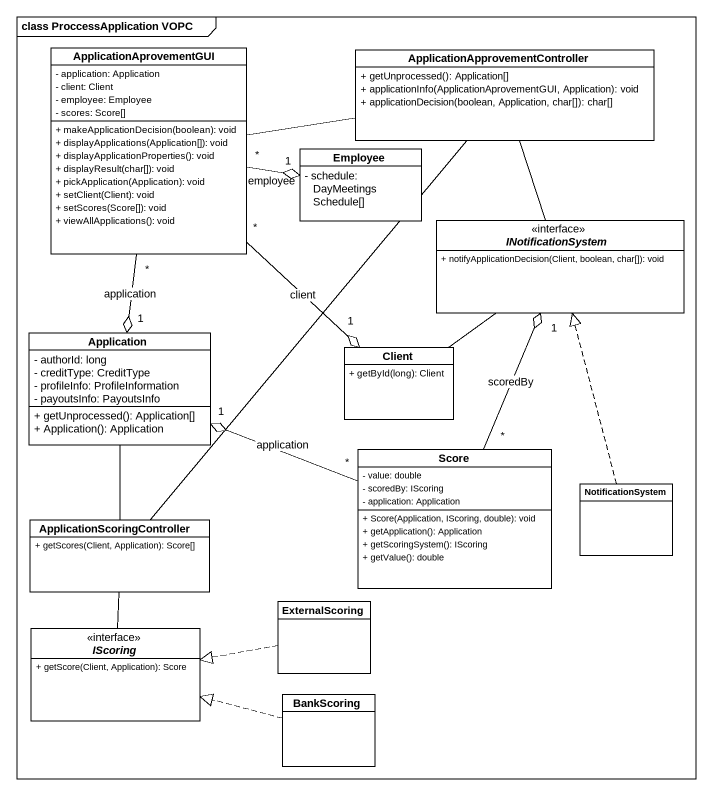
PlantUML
@startuml
mainframe class ProccessApplication VOPC
hide circle
hide empty members
skinparam classAttributeIconSize 0
class ApplicationAprovementGUI {
  - application: Application
  - client: Client
  - employee: Employee
  - scores: Score[]
  + makeApplicationDecision(boolean): void
  + displayApplications(Application[]): void
  + displayApplicationProperties(): void
  + displayResult(char[]): void
  + pickApplication(Application): void
  + setClient(Client): void
  + setScores(Score[]): void
  + viewAllApplications(): void
}
class "ApplicationApprovementController" as ApplicationApprovementContro {
  + getUnprocessed(): Application[]
  + applicationInfo(ApplicationAprovementGUI, Application): void
  + applicationDecision(boolean, Application, char[]): char[]
}
class Employee {
  - schedule: DayMeetingsSchedule[]
}
interface INotificationSystem {
  + notifyApplicationDecision(Client, boolean, char[]): void
}
class Application {
  - authorId: long
  - creditType: CreditType
  - profileInfo: ProfileInformation
  - payoutsInfo: PayoutsInfo
  + getUnprocessed(): Application[]
  + Application(): Application
}
class Client {
  + getById(long): Client
}
class Score {
  - value: double
  - scoredBy: IScoring
  - application: Application
  + Score(Application, IScoring, double): void
  + getApplication(): Application
  + getScoringSystem(): IScoring
  + getValue(): double
}
class NotificationSystem
class ApplicationScoringController {
  + getScores(Client, Application): Score[]
}
interface IScoring {
  + getScore(Client, Application): Score
}
class ExternalScoring
class BankScoring
ApplicationAprovementGUI "*" -right-o "1" Employee : employee
ApplicationAprovementGUI "*" --o "1" Application : application
ApplicationAprovementGUI "*" --o "1" Client : client
ApplicationApprovementContro -left- ApplicationAprovementGUI
ApplicationApprovementContro -- INotificationSystem
ApplicationApprovementContro -- ApplicationScoringController
Application -- ApplicationScoringController
Client -up- INotificationSystem
Score "*" -up-o "1" INotificationSystem : scoredBy
Score "*" -left-o "1" Application : application
NotificationSystem .up.|> INotificationSystem
ApplicationScoringController -- IScoring
ExternalScoring .left.|> IScoring
BankScoring .left.|> IScoring
@enduml
